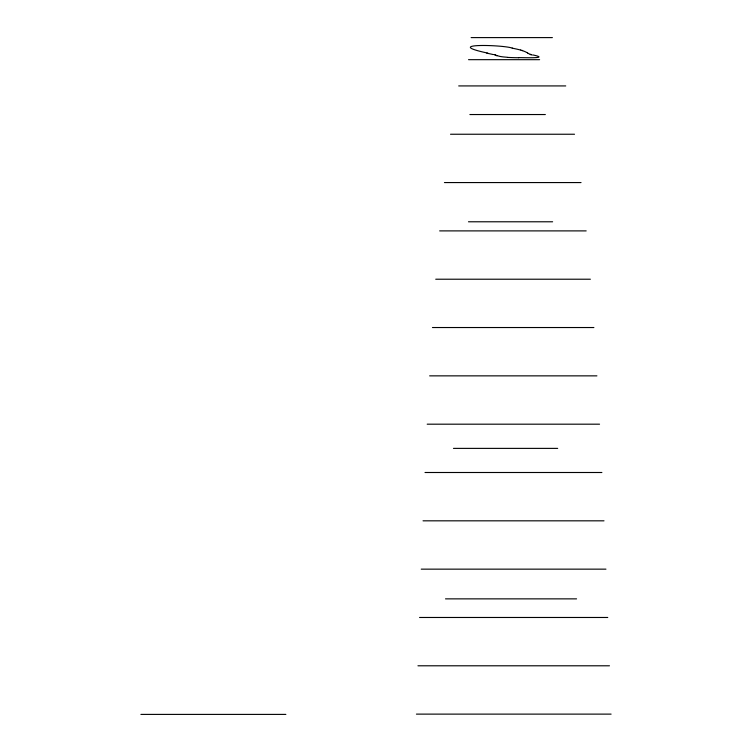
<?xml version="1.0" encoding="UTF-8"?>
<svg xmlns="http://www.w3.org/2000/svg" width="752" height="752" viewBox="0 0 752 752"><rect width="100%" height="100%" fill="white"/><g stroke="black" fill="none" stroke-linecap="round" stroke-linejoin="round"><path stroke-width="1.13" d="M471.128 37.6L552.391 37.6M468.534 59.671L539.607 59.671M458.701 85.925L565.73 85.925M469.878 114.539L545.35 114.539M450.514 134.241L574.519 134.241M444.432 182.567L581.042 182.567M468.468 221.784L552.617 221.784M439.647 230.892L586.175 230.892M435.737 279.218L590.376 279.218M432.456 327.534L593.892 327.534M429.646 375.859L596.919 375.859M427.192 424.184L599.551 424.184M453.465 448.38L557.683 448.38M425.012 472.5L601.891 472.5M423.038 520.826L604.006 520.826M421.233 569.151L605.952 569.151M445.504 598.865L576.568 598.865M419.55 617.477L607.757 617.477M417.952 665.793L609.468 665.793M416.429 714.118L611.103 714.118M140.897 714.4L285.863 714.4M518.523 57.688C519.989 57.378 551.94 58.966 533.018 54.971M507.271 57.274L503.793 56.973A7.078 0.902 5.1 0 1 499.836 56.381L497.824 55.845M512.413 48.147C503.116 44.716 440.616 43.014 487.841 53.138M520.591 49.989L522.631 50.563M531.072 54.492L530.32 54.276A20.464 2.745 5.2 0 1 527.876 53.138M493.923 54.567L494.572 54.764M496.762 55.507L495.183 54.971M527.66 53.063L526.992 52.48M486.835 53.204A26.762 3.027 6.5 0 1 493.096 54.548M494.995 54.793A48.805 5.725 6.6 0 1 495.587 54.99M497.147 55.845A38.841 5.367 4.1 0 1 496.132 55.507M518.617 57.707A33.013 4.08 5.2 0 1 507.468 57.387M532.134 55.018A37.271 5.452 4.3 0 1 530.198 54.52M521.926 50.544A27.354 3.544 7.2 0 1 526.579 52.443M512.234 48.166A34.601 4.399 6.9 0 1 520.337 49.989"/></g></svg>
